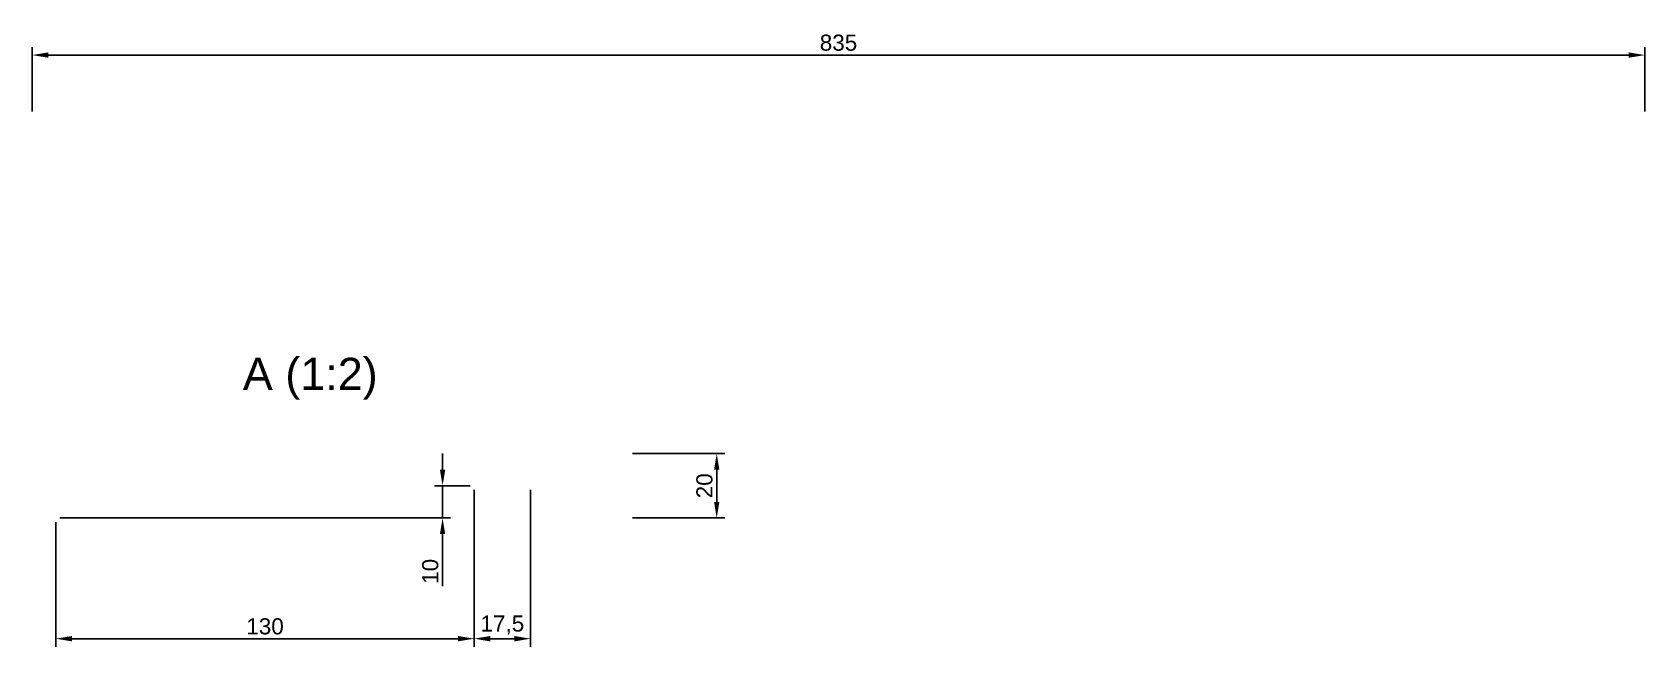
# Paper-space layout 'Layout1' of a CAD drawing. Header units: millimetres. Extents: x 5 to 255, y 94 to 190.
import ezdxf

# ---------------------------------------------------------------- set-up
doc = ezdxf.new("R2010")
doc.units = ezdxf.units.MM
doc.layers.add('MD_Annotation', color=7, linetype='Continuous', lineweight=25)
doc.styles.get("Standard").update_dxf_attribs({"font": 'arial.ttf'})
doc.dimstyles.new('ISO-25', dxfattribs={"dimtxt": 2.5, "dimasz": 2.5, "dimexe": 1.25, "dimexo": 0.625, "dimtad": 1, "dimtxsty": 'Standard', "dimcen": 2.5, "dimadec": 0, "dimazin": 0, "dimtfac": 1, "dimtmove": 0, "dimatfit": 3, "dimfxl": 1, "dimarcsym": 0})

# ---------------------------------------------------------------- blocks, each defined once
blk = doc.blocks.new('*D17')
at = {"color": 0, "lineweight": -2, "transparency": 16777216}
for p, q in [((4.72, 177.34), (4.72, 187.34)), ((252.72, 186.09), (7.22, 186.09)), ((255.22, 177.34), (255.22, 187.34))]:
    blk.add_line(p, q, dxfattribs=at)
at = {"color": 0, "transparency": 16777216}
for points in [[(7.22, 186.51), (7.22, 185.68), (4.72, 186.09)], [(252.72, 186.51), (252.72, 185.68), (255.22, 186.09)]]:
    blk.add_solid(points, dxfattribs=at)
at = {"layer": 'Defpoints', "color": 0, "transparency": 16777216}
for p in [(4.72, 186.09), (4.72, 176.72), (255.22, 176.72)]:
    blk.add_point(p, dxfattribs=at)
at = {"color": 0, "transparency": 16777216, "insert": (129.97, 188), "char_height": 2.5, "attachment_point": 5}
blk.add_mtext('835', dxfattribs=at)
blk = doc.blocks.new('*D18')
at = {"color": 0, "lineweight": -2, "transparency": 16777216}
for p, q in [((97.96, 124.21), (112.3, 124.21)), ((111.05, 121.71), (111.05, 116.71)), ((97.96, 114.21), (112.3, 114.21))]:
    blk.add_line(p, q, dxfattribs=at)
at = {"color": 0, "transparency": 16777216}
for points in [[(110.64, 121.71), (111.47, 121.71), (111.05, 124.21)], [(110.64, 116.71), (111.47, 116.71), (111.05, 114.21)]]:
    blk.add_solid(points, dxfattribs=at)
at = {"layer": 'Defpoints', "color": 0, "transparency": 16777216}
for p in [(97.34, 124.21), (97.34, 114.21), (111.05, 114.21)]:
    blk.add_point(p, dxfattribs=at)
at = {"color": 0, "transparency": 16777216, "insert": (109.15, 119.21), "char_height": 2.5, "attachment_point": 5, "rotation": 90}
blk.add_mtext('20', dxfattribs=at)
blk = doc.blocks.new('*D19')
at = {"color": 0, "lineweight": -2, "transparency": 16777216}
for p, q in [((73.38, 118.58), (73.38, 94.22)), ((8.38, 113.58), (8.38, 94.22)), ((70.88, 95.47), (10.88, 95.47))]:
    blk.add_line(p, q, dxfattribs=at)
at = {"color": 0, "transparency": 16777216}
for points in [[(10.88, 95.88), (10.88, 95.05), (8.38, 95.47)], [(70.88, 95.88), (70.88, 95.05), (73.38, 95.47)]]:
    blk.add_solid(points, dxfattribs=at)
at = {"layer": 'Defpoints', "color": 0, "transparency": 16777216}
for p in [(73.38, 119.21), (8.38, 114.21), (8.38, 95.47)]:
    blk.add_point(p, dxfattribs=at)
at = {"color": 0, "transparency": 16777216, "insert": (40.88, 97.37), "char_height": 2.5, "attachment_point": 5}
blk.add_mtext('130', dxfattribs=at)
blk = doc.blocks.new('*D20')
at = {"color": 0, "lineweight": -2, "transparency": 16777216}
for p, q in [((73.38, 118.58), (73.38, 94.22)), ((82.13, 118.58), (82.13, 94.22)), ((75.88, 95.47), (79.63, 95.47))]:
    blk.add_line(p, q, dxfattribs=at)
at = {"color": 0, "transparency": 16777216}
for points in [[(75.88, 95.88), (75.88, 95.05), (73.38, 95.47)], [(79.63, 95.88), (79.63, 95.05), (82.13, 95.47)]]:
    blk.add_solid(points, dxfattribs=at)
at = {"layer": 'Defpoints', "color": 0, "transparency": 16777216}
for p in [(73.38, 119.21), (82.13, 119.21), (82.13, 95.47)]:
    blk.add_point(p, dxfattribs=at)
at = {"color": 0, "transparency": 16777216, "insert": (77.75, 97.59), "char_height": 2.5, "attachment_point": 5}
blk.add_mtext('17,5', dxfattribs=at)
blk = doc.blocks.new('*D21')
at = {"color": 0, "lineweight": -2, "transparency": 16777216}
for p, q in [((68.46, 121.71), (68.46, 124.21)), ((72.75, 119.21), (67.21, 119.21)), ((68.46, 119.21), (68.46, 114.21)), ((9, 114.21), (69.71, 114.21)), ((68.46, 111.71), (68.46, 103.63))]:
    blk.add_line(p, q, dxfattribs=at)
at = {"color": 0, "transparency": 16777216}
for points in [[(68.05, 121.71), (68.88, 121.71), (68.46, 119.21)], [(68.05, 111.71), (68.88, 111.71), (68.46, 114.21)]]:
    blk.add_solid(points, dxfattribs=at)
at = {"layer": 'Defpoints', "color": 0, "transparency": 16777216}
for p in [(73.38, 119.21), (8.38, 114.21), (68.46, 114.21)]:
    blk.add_point(p, dxfattribs=at)
at = {"color": 0, "transparency": 16777216, "insert": (66.56, 105.92), "char_height": 2.5, "attachment_point": 5, "rotation": 90}
blk.add_mtext('10', dxfattribs=at)

psp = doc.layouts.get("Layout1")

# ---------------------------------------------------------------- texts
at = {"layer": 'MD_Annotation', "insert": (47.9093, 132.5828), "char_height": 5, "width": 23.219645, "attachment_point": 8}
psp.add_mtext('A (1:2)', dxfattribs=at)

# ---------------------------------------------------------------- dimensions: what is measured, and where the dimension line sits
for base, p1, p2, override, picture, middle in [((4.7194, 186.0929), (255.2194, 176.7194), (4.7194, 176.7194), {"dimlfac": -3.333333}, '*D17', (129.9694, 187.9952)), ((8.3773, 95.4673), (73.3773, 119.2053), (8.3773, 114.2053), {"dimlfac": -2}, '*D19', (40.8773, 97.3696)), ((82.1273, 95.4673), (73.3773, 119.2053), (82.1273, 119.2053), {"dimlfac": -2}, '*D20', (77.7523, 97.5947))]:
    dim = psp.add_linear_dim(base=base, p1=p1, p2=p2, dimstyle='ISO-25', override=override)
    dim.commit()
    dim.dimension.update_dxf_attribs({"geometry": picture, "text_midpoint": middle})
dim = psp.add_linear_dim(base=(68.4647, 114.2053), p1=(73.3773, 119.2053), p2=(8.3773, 114.2053), angle=90, dimstyle='ISO-25', override={"dimlfac": -2})
dim.commit()
dim.dimension.update_dxf_attribs({"geometry": '*D21', "text_midpoint": (68.4647, 105.9243), "dimtype": 160})
dim = psp.add_linear_dim(base=(111.0548, 114.2053), p1=(97.3351, 124.2053), p2=(97.3351, 114.2053), angle=90, dimstyle='ISO-25', override={"dimlfac": -2})
dim.commit()
dim.dimension.update_dxf_attribs({"geometry": '*D18', "text_midpoint": (109.1534, 119.2053)})

doc.saveas('drawing.dxf')
